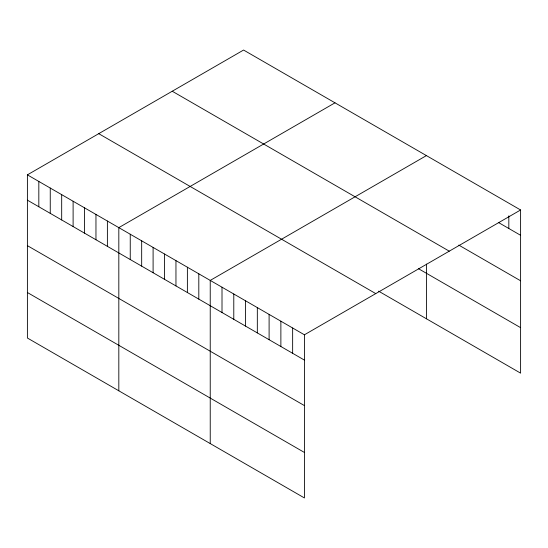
<?xml version="1.0" encoding="UTF-8"?>
<svg xmlns="http://www.w3.org/2000/svg" width="548" height="548" viewBox="0 0 548 548"><rect width="100%" height="100%" fill="white"/><g stroke="black" fill="none" stroke-linecap="round" stroke-linejoin="round"><path stroke-width="0.82" d="M27.4 174.853L304.421 334.794L304.421 497.954L27.4 338.02L27.4 174.853L243.579 50.046L520.6 209.98L520.6 373.147L378.558 291.139M334.992 102.825L118.82 227.632L118.82 390.799M426.413 155.605L210.233 280.412L210.233 443.579M304.421 334.794L520.6 209.98M498.522 222.543L520.6 235.291M458.792 245.1L520.6 280.781M172.236 91.235L449.264 251.169M418.556 268.739L520.6 327.656M98.736 133.671L375.764 293.605M27.4 200.164L304.421 360.098M27.4 245.655L304.421 405.595M27.4 292.522L304.421 452.463M508.825 215.837L508.825 228.495M426.413 264.067L426.413 318.765M292.646 327.992L292.646 353.302M280.877 321.197L280.877 346.507M269.102 314.401L269.102 339.705M257.327 307.599L257.327 332.91M245.552 300.804L245.552 326.115M233.784 294.009L233.784 319.313M222.009 287.214L222.009 312.518M198.808 273.815L198.808 299.126M187.382 267.219L187.382 292.529M175.956 260.622L175.956 285.926M164.523 254.025L164.523 279.329M153.098 247.429L153.098 272.733M141.672 240.825L141.672 266.136M130.246 234.229L130.246 259.54M107.387 221.036L107.387 246.347M95.962 214.439L95.962 239.75M84.536 207.843L84.536 233.147M73.11 201.246L73.11 226.55M61.684 194.65L61.684 219.954M50.252 188.046L50.252 213.357M38.826 181.45L38.826 206.76"/></g></svg>
